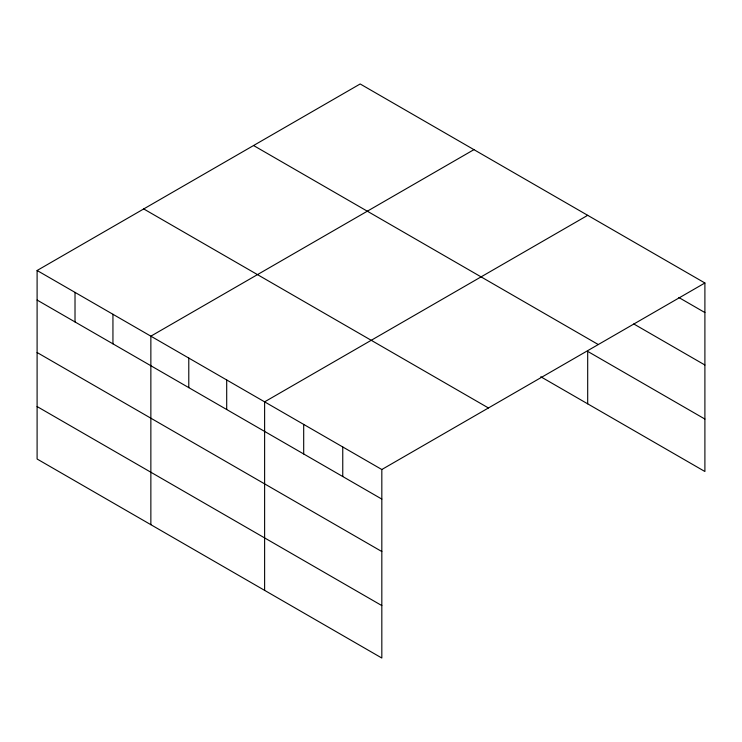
<?xml version="1.0" encoding="UTF-8"?>
<svg xmlns="http://www.w3.org/2000/svg" width="742" height="742" viewBox="0 0 742 742"><rect width="100%" height="100%" fill="white"/><g stroke="black" fill="none" stroke-linecap="round" stroke-linejoin="round"><path stroke-width="1.11" d="M37.1 270.496L381.824 469.519L381.824 658.033L37.1 459.01L37.1 270.496L360.176 83.967L704.9 282.99L704.9 471.504L540.788 376.76M473.934 149.643L150.858 336.172L150.858 524.687M587.692 215.328L264.616 401.849L264.616 590.363M381.824 469.519L704.9 282.99M678.856 297.523L704.9 312.558M633.77 323.948L704.9 365.008M253.56 145.525L598.284 344.548M704.9 419.054L587.692 351.383L587.692 403.833M143.716 208.938L488.44 407.97M37.1 300.056L381.824 499.088M37.1 352.515L381.824 551.538M37.1 406.551L381.824 605.583M342.758 446.962L342.758 476.531M303.691 424.405L303.691 453.974M226.7 379.96L226.7 409.519M188.783 358.061L188.783 387.63M112.942 314.283L112.942 343.843M75.016 292.385L75.016 321.954"/></g></svg>
